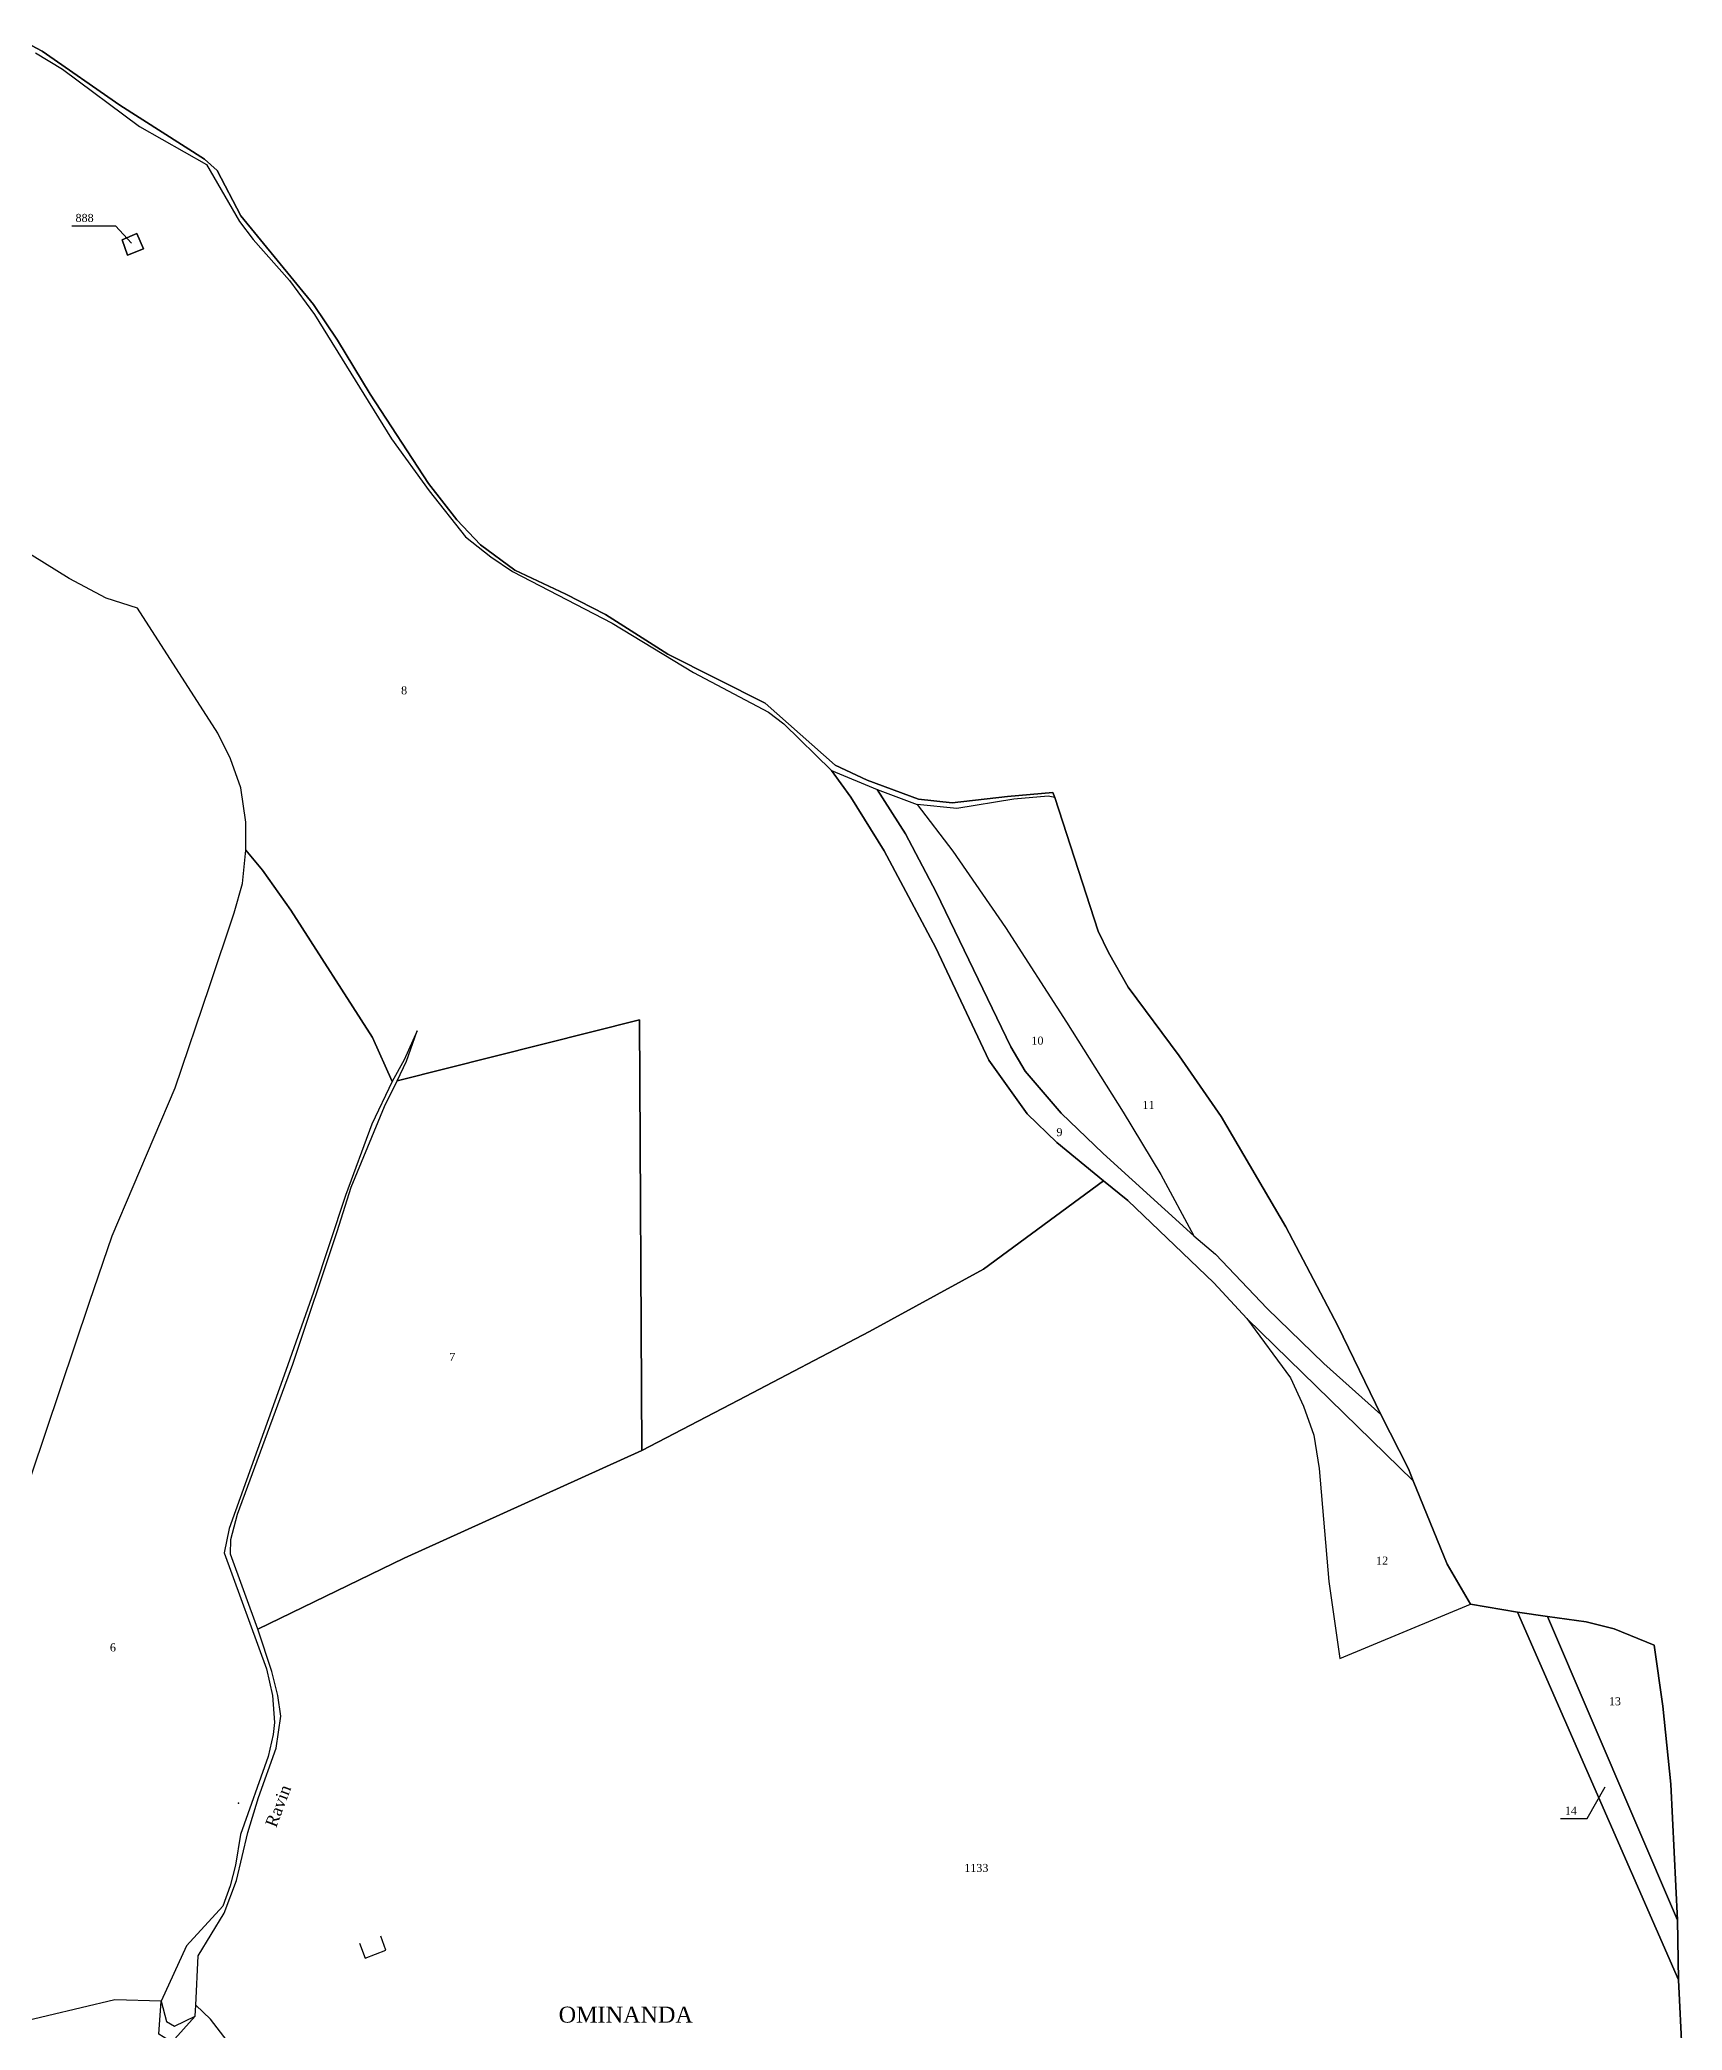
# Model space of a CAD drawing. Extents: x 1206804 to 1210977, y 6152742 to 6157901.
# Drawn here: x 1207196.2 to 1207606.8, y 6157327.4 to 6157825 of the extents above; entities that cross this region are included whole.
import ezdxf

# ---------------------------------------------------------------- set-up
doc = ezdxf.new("R2010")
doc.units = 0
doc.linetypes.add('CONTINU', pattern=[0])
doc.layers.get('0').update_dxf_attribs({"linetype": 'CONTINU'})
for name, color, linetype in [('1FLECHEFL', 7, 'CONTINU'), ('1LIEUDIT', 7, 'CONTINU'), ('1PARCELLE', 7, 'CONTINU'), ('1SECTION', 7, 'CONTINU'), ('1SUBDSECT', 7, 'CONTINU'), ('1TRONFLUV', 7, 'CONTINU'), ('1TROUPARCELLE', 7, 'CONTINU'), ('3BATIDUR', 7, 'CONTINU'), ('3FISCLINE', 7, 'CONTINUOUS'), ('3FLECHEPAR', 7, 'CONTINU'), ('3LIEUDITTEX', 7, 'CONTINU'), ('3PARCELLETEX', 7, 'CONTINU'), ('3PONT', 7, 'CONTINU'), ('3TRONFLUVTEX', 7, 'CONTINU')]:
    doc.layers.add(name, color=color, linetype=linetype)
doc.styles.get("Standard").update_dxf_attribs({"font": 'Times New Roman'})

# ---------------------------------------------------------------- blocks, each defined once
blk = doc.blocks.new('FLECHRU1')
blk.add_point((0, 0))

msp = doc.modelspace()

# ---------------------------------------------------------------- linework, layer by layer
at = {"layer": '1LIEUDIT'}
msp.add_lwpolyline([(1207191.53, 6157824.99), (1207196.84, 6157822.18), (1207216.24, 6157808.67), (1207237.45, 6157795.16), (1207240.56, 6157792.3), (1207246.49, 6157780.96), (1207264.7, 6157758.78), (1207270.68, 6157749.91), (1207278.8, 6157736.41), (1207293.39, 6157714.05), (1207300.49, 6157704.95), (1207306.37, 6157698.77), (1207314.99, 6157692.42), (1207327.77, 6157686.42), (1207337.65, 6157681.35), (1207353.28, 6157671.41), (1207377.61, 6157659.16), (1207395.08, 6157643.68), (1207403.1, 6157639.91), (1207415.9, 6157635.18), (1207424.31, 6157634.28), (1207438.2, 6157635.79), (1207449.52, 6157636.86), (1207449.98, 6157635.57), (1207460.87, 6157602.12), (1207463.38, 6157596.84), (1207468.32, 6157588.16), (1207481.1, 6157571), (1207491.57, 6157555.81), (1207507.73, 6157528.22), (1207520.75, 6157503.46), (1207531.51, 6157481.3), (1207538.43, 6157467.78), (1207539.56, 6157464.71), (1207548.06, 6157443.89), (1207553.94, 6157433.9), (1207565.63, 6157431.88), (1207573.2, 6157430.83), (1207582.82, 6157429.49), (1207589.82, 6157427.76), (1207599.81, 6157423.68), (1207602, 6157408.41), (1207603.96, 6157388.94), (1207605.67, 6157354.94), (1207605.95, 6157339.99), (1207606.84, 6157321.37)], dxfattribs=at)
at = {"layer": '1PARCELLE'}
for points in [[(1207195.18, 6157821.7), (1207201.88, 6157817.65), (1207221.18, 6157803.35), (1207237.95, 6157793.78), (1207246.13, 6157779.55), (1207249.58, 6157775.04), (1207258.67, 6157764.84), (1207264.92, 6157756.3), (1207284.18, 6157725.22), (1207293.6, 6157712.2), (1207302.69, 6157700.73), (1207308.97, 6157695.7), (1207314.4, 6157692.05), (1207339.29, 6157679.16), (1207359.66, 6157666.79), (1207378.4, 6157656.9), (1207382.22, 6157653.98), (1207394.2, 6157642.33), (1207399, 6157635.63), (1207407.31, 6157622.22), (1207420.22, 6157597.95), (1207433.53, 6157569.9), (1207443.07, 6157556.53), (1207450.53, 6157549.33), (1207462.19, 6157539.75), (1207432.2, 6157517.68), (1207403.69, 6157502.08), (1207370.95, 6157484.92), (1207346.76, 6157472.37), (1207346.19, 6157579.99), (1207346.19, 6157579.99), (1207285.59, 6157564.76), (1207287.94, 6157569.68), (1207290.54, 6157577.25), (1207287.32, 6157570), (1207284.36, 6157564.61), (1207279.39, 6157575.54), (1207259.03, 6157607.37), (1207251.94, 6157617.43), (1207247.78, 6157622.44), (1207247.78, 6157629.44), (1207246.46, 6157637.98), (1207243.94, 6157645.28), (1207240.72, 6157651.64), (1207220.65, 6157682.88), (1207212.81, 6157685.38), (1207203.55, 6157690.35), (1207172, 6157709.94)], [(1207183.23, 6157434.01), (1207208.68, 6157509.37), (1207214.34, 6157525.98), (1207230.07, 6157562.96), (1207238.65, 6157588.3), (1207244.81, 6157606.77), (1207246.89, 6157614.05), (1207247.78, 6157622.44), (1207247.78, 6157629.44), (1207246.46, 6157637.98), (1207243.94, 6157645.28), (1207240.72, 6157651.64), (1207220.65, 6157682.88), (1207212.81, 6157685.38), (1207203.55, 6157690.35), (1207172, 6157709.94)], [(1207183.23, 6157434.01), (1207208.68, 6157509.37), (1207214.34, 6157525.98), (1207230.07, 6157562.96), (1207238.65, 6157588.3), (1207244.81, 6157606.77), (1207246.89, 6157614.05), (1207247.78, 6157622.44), (1207251.94, 6157617.43), (1207259.03, 6157607.37), (1207279.39, 6157575.54), (1207284.36, 6157564.61), (1207284.36, 6157564.61), (1207279.23, 6157553.9), (1207272.62, 6157536.07), (1207264.68, 6157511.91), (1207257.74, 6157492.31), (1207243.59, 6157452.87), (1207242.33, 6157446.77), (1207252.91, 6157417.72), (1207254.45, 6157411.06), (1207254.88, 6157404.36), (1207254.56, 6157401.36), (1207253.33, 6157395.87), (1207246.45, 6157376.31), (1207245.15, 6157368.64), (1207243.84, 6157363.53), (1207241.96, 6157358.44), (1207232.93, 6157348.51), (1207226.56, 6157334.67), (1207215, 6157334.98), (1207189.76, 6157329.02)], [(1207243.89, 6157323.7), (1207238.89, 6157330.2), (1207235.21, 6157333.68), (1207235.81, 6157346.03), (1207242.36, 6157356.65), (1207245.41, 6157364.83), (1207248.24, 6157376.81), (1207250.94, 6157385.54), (1207255.34, 6157397.88), (1207256.51, 6157405.94), (1207255.76, 6157411.09), (1207254.23, 6157417.06), (1207250.71, 6157427.66), (1207287.33, 6157445.44), (1207346.76, 6157472.37), (1207370.95, 6157484.92), (1207403.69, 6157502.08), (1207432.2, 6157517.68), (1207462.19, 6157539.75), (1207468.25, 6157534.83), (1207489.73, 6157514.26), (1207497.98, 6157505.36), (1207508.92, 6157490.51), (1207512.13, 6157483.45), (1207514.76, 6157476.2), (1207516.09, 6157467.84), (1207518.46, 6157439.54), (1207521.22, 6157420.36), (1207553.94, 6157433.9), (1207565.63, 6157431.88), (1207605.95, 6157339.99), (1207606.84, 6157321.37)]]:
    msp.add_lwpolyline(points, dxfattribs=at)
for points in [[(1207220.5, 6157776.61), (1207216.81, 6157774.99), (1207218.2, 6157771.15), (1207222.13, 6157772.74), (1207220.5, 6157776.61)], [(1207462.19, 6157539.75), (1207450.53, 6157549.33), (1207443.07, 6157556.53), (1207433.53, 6157569.9), (1207420.22, 6157597.95), (1207407.31, 6157622.22), (1207399, 6157635.63), (1207394.2, 6157642.33), (1207405.61, 6157637.55), (1207412.67, 6157626.45), (1207420.32, 6157611.87), (1207439.03, 6157573.22), (1207442.6, 6157567.19), (1207451.57, 6157556.69), (1207462.12, 6157546.55), (1207484.74, 6157525.99), (1207490.13, 6157521.41), (1207503.06, 6157507.79), (1207517.28, 6157494.05), (1207531.51, 6157481.3), (1207538.43, 6157467.78), (1207539.56, 6157464.71), (1207497.98, 6157505.36), (1207489.73, 6157514.26), (1207468.25, 6157534.83), (1207462.19, 6157539.75)], [(1207415.57, 6157633.81), (1207424.49, 6157622.18), (1207437.7, 6157603.04), (1207452.95, 6157579.37), (1207467.05, 6157556.9), (1207476.51, 6157541.3), (1207484.74, 6157525.99), (1207462.12, 6157546.55), (1207451.57, 6157556.69), (1207442.6, 6157567.19), (1207439.03, 6157573.22), (1207420.32, 6157611.87), (1207412.67, 6157626.45), (1207405.61, 6157637.55), (1207415.57, 6157633.81)], [(1207415.57, 6157633.81), (1207424.49, 6157622.18), (1207437.7, 6157603.04), (1207452.95, 6157579.37), (1207467.05, 6157556.9), (1207476.51, 6157541.3), (1207484.74, 6157525.99), (1207490.13, 6157521.41), (1207503.06, 6157507.79), (1207517.28, 6157494.05), (1207531.51, 6157481.3), (1207520.75, 6157503.46), (1207507.73, 6157528.22), (1207491.57, 6157555.81), (1207481.1, 6157571), (1207468.32, 6157588.16), (1207463.38, 6157596.84), (1207460.87, 6157602.12), (1207449.98, 6157635.57), (1207448.35, 6157635.93), (1207439.74, 6157635.17), (1207425.5, 6157632.79), (1207415.57, 6157633.81)], [(1207285.59, 6157564.76), (1207346.19, 6157579.99), (1207346.76, 6157472.37), (1207287.33, 6157445.44), (1207250.71, 6157427.66), (1207243.88, 6157446.38), (1207243.97, 6157450.08), (1207245.64, 6157456.44), (1207259.52, 6157493.87), (1207270.55, 6157527.08), (1207274.05, 6157538.14), (1207282.38, 6157558.34), (1207285.59, 6157564.76)], [(1207553.94, 6157433.9), (1207548.06, 6157443.89), (1207539.56, 6157464.71), (1207497.98, 6157505.36), (1207508.92, 6157490.51), (1207512.13, 6157483.45), (1207514.76, 6157476.2), (1207516.09, 6157467.84), (1207518.46, 6157439.54), (1207521.22, 6157420.36), (1207553.94, 6157433.9)], [(1207605.95, 6157339.99), (1207565.63, 6157431.88), (1207573.2, 6157430.83), (1207605.67, 6157354.94), (1207605.95, 6157339.99)], [(1207605.67, 6157354.94), (1207573.2, 6157430.83), (1207582.82, 6157429.49), (1207589.82, 6157427.76), (1207599.81, 6157423.68), (1207602, 6157408.41), (1207603.96, 6157388.94), (1207605.67, 6157354.94)]]:
    msp.add_lwpolyline(points, close=True, dxfattribs=at)
at = {"layer": '1SECTION'}
msp.add_lwpolyline([(1207606.84, 6157321.37), (1207605.95, 6157339.99), (1207605.67, 6157354.94), (1207603.96, 6157388.94), (1207602, 6157408.41), (1207599.81, 6157423.68), (1207589.82, 6157427.76), (1207582.82, 6157429.49), (1207573.2, 6157430.83), (1207565.63, 6157431.88), (1207553.94, 6157433.9), (1207548.06, 6157443.89), (1207539.56, 6157464.71), (1207538.43, 6157467.78), (1207531.51, 6157481.3), (1207520.75, 6157503.46), (1207507.73, 6157528.22), (1207491.57, 6157555.81), (1207481.1, 6157571), (1207468.32, 6157588.16), (1207463.38, 6157596.84), (1207460.87, 6157602.12), (1207449.98, 6157635.57), (1207449.52, 6157636.86), (1207438.2, 6157635.79), (1207424.31, 6157634.28), (1207415.9, 6157635.18), (1207403.1, 6157639.91), (1207395.08, 6157643.68), (1207377.61, 6157659.16), (1207353.28, 6157671.41), (1207337.65, 6157681.35), (1207327.77, 6157686.42), (1207314.99, 6157692.42), (1207306.37, 6157698.77), (1207300.49, 6157704.95), (1207293.39, 6157714.05), (1207278.8, 6157736.41), (1207270.68, 6157749.91), (1207264.7, 6157758.78), (1207246.49, 6157780.96), (1207240.56, 6157792.3), (1207237.45, 6157795.16), (1207216.24, 6157808.67), (1207196.84, 6157822.18), (1207191.53, 6157824.99)], dxfattribs=at)
at = {"layer": '1SUBDSECT'}
msp.add_lwpolyline([(1207606.84, 6157321.37), (1207605.95, 6157339.99), (1207605.67, 6157354.94), (1207603.96, 6157388.94), (1207602, 6157408.41), (1207599.81, 6157423.68), (1207589.82, 6157427.76), (1207582.82, 6157429.49), (1207573.2, 6157430.83), (1207565.63, 6157431.88), (1207553.94, 6157433.9), (1207548.06, 6157443.89), (1207539.56, 6157464.71), (1207538.43, 6157467.78), (1207531.51, 6157481.3), (1207520.75, 6157503.46), (1207507.73, 6157528.22), (1207491.57, 6157555.81), (1207481.1, 6157571), (1207468.32, 6157588.16), (1207463.38, 6157596.84), (1207460.87, 6157602.12), (1207449.98, 6157635.57), (1207449.52, 6157636.86), (1207438.2, 6157635.79), (1207424.31, 6157634.28), (1207415.9, 6157635.18), (1207403.1, 6157639.91), (1207395.08, 6157643.68), (1207377.61, 6157659.16), (1207353.28, 6157671.41), (1207337.65, 6157681.35), (1207327.77, 6157686.42), (1207314.99, 6157692.42), (1207306.37, 6157698.77), (1207300.49, 6157704.95), (1207293.39, 6157714.05), (1207278.8, 6157736.41), (1207270.68, 6157749.91), (1207264.7, 6157758.78), (1207246.49, 6157780.96), (1207240.56, 6157792.3), (1207237.45, 6157795.16), (1207216.24, 6157808.67), (1207196.84, 6157822.18), (1207191.53, 6157824.99)], dxfattribs=at)
at = {"layer": '1TRONFLUV'}
msp.add_lwpolyline([(1207250.71, 6157427.66), (1207243.88, 6157446.38), (1207243.97, 6157450.08), (1207245.64, 6157456.44), (1207259.52, 6157493.87), (1207270.55, 6157527.08), (1207274.05, 6157538.14), (1207282.38, 6157558.34), (1207285.59, 6157564.76), (1207287.94, 6157569.68), (1207290.54, 6157577.25), (1207287.32, 6157570), (1207284.36, 6157564.61), (1207279.23, 6157553.9), (1207272.62, 6157536.07), (1207264.68, 6157511.91), (1207257.74, 6157492.31), (1207243.59, 6157452.87), (1207242.33, 6157446.77), (1207252.91, 6157417.72), (1207254.45, 6157411.06), (1207254.88, 6157404.36), (1207254.56, 6157401.36), (1207253.33, 6157395.87), (1207246.45, 6157376.31), (1207245.15, 6157368.64), (1207243.84, 6157363.53), (1207241.96, 6157358.44), (1207232.93, 6157348.51), (1207226.56, 6157334.67), (1207227.87, 6157329.56), (1207229.92, 6157328.42), (1207235.07, 6157330.91), (1207235.21, 6157333.68), (1207235.81, 6157346.03), (1207242.36, 6157356.65), (1207245.41, 6157364.83), (1207248.24, 6157376.81), (1207250.94, 6157385.54), (1207255.34, 6157397.88), (1207256.51, 6157405.94), (1207255.76, 6157411.09), (1207254.23, 6157417.06), (1207250.71, 6157427.66)], close=True, dxfattribs=at)
at = {"layer": '1TROUPARCELLE'}
msp.add_lwpolyline([(1207216.81, 6157774.99), (1207220.5, 6157776.61), (1207222.13, 6157772.74), (1207218.2, 6157771.15), (1207216.81, 6157774.99)], close=True, dxfattribs=at)
at = {"layer": '3BATIDUR'}
msp.add_lwpolyline([(1207216.81, 6157774.99), (1207220.5, 6157776.61), (1207222.13, 6157772.74), (1207218.2, 6157771.15), (1207216.81, 6157774.99)], close=True, dxfattribs=at)
at = {"layer": '3FISCLINE'}
msp.add_lwpolyline([(1207276.14, 6157349.18), (1207277.6, 6157345.4), (1207282.75, 6157347.4), (1207281.46, 6157350.92)], dxfattribs=at)
at = {"layer": '3FLECHEPAR'}
for points in [[(1207204.26, 6157778.47), (1207215.17, 6157778.45), (1207219.18, 6157774.13)], [(1207576.44, 6157380.31), (1207583.1, 6157380.29), (1207587.58, 6157388.22)]]:
    msp.add_lwpolyline(points, dxfattribs=at)
at = {"layer": '3PONT'}
msp.add_lwpolyline([(1207226.56, 6157334.67), (1207227.87, 6157329.56), (1207229.92, 6157328.42), (1207235.07, 6157330.91), (1207229.25, 6157324.39), (1207225.98, 6157326.4), (1207226.56, 6157334.67)], close=True, dxfattribs=at)

# ---------------------------------------------------------------- block references
at = {"layer": '1FLECHEFL', "rotation": 253.1}
msp.add_blockref('FLECHRU1', (1207245.87, 6157384.14), dxfattribs=at)

# ---------------------------------------------------------------- texts
at = {"layer": '3LIEUDITTEX'}
msp.add_text('OMINANDA', height=4, dxfattribs=at).set_placement((1207325.95, 6157329.3))
at = {"layer": '3PARCELLETEX'}
for s, p in [('888', (1207205.17, 6157779.47)), ('8', (1207286.55, 6157661.36)), ('10', (1207444.14, 6157573.8)), ('11', (1207471.9, 6157557.72)), ('9', (1207450.39, 6157550.91)), ('7', (1207298.6, 6157494.74)), ('12', (1207530.31, 6157443.8)), ('6', (1207213.76, 6157422.1)), ('13', (1207588.51, 6157408.65)), ('14', (1207577.5, 6157381.31)), ('1133', (1207427.35, 6157366.98))]:
    msp.add_text(s, height=2, dxfattribs=at).set_placement(p)
at = {"layer": '3TRONFLUVTEX'}
msp.add_text('Ravin', height=3, rotation=69.3, dxfattribs=at).set_placement((1207255.31, 6157377.88))

doc.saveas('drawing.dxf')
